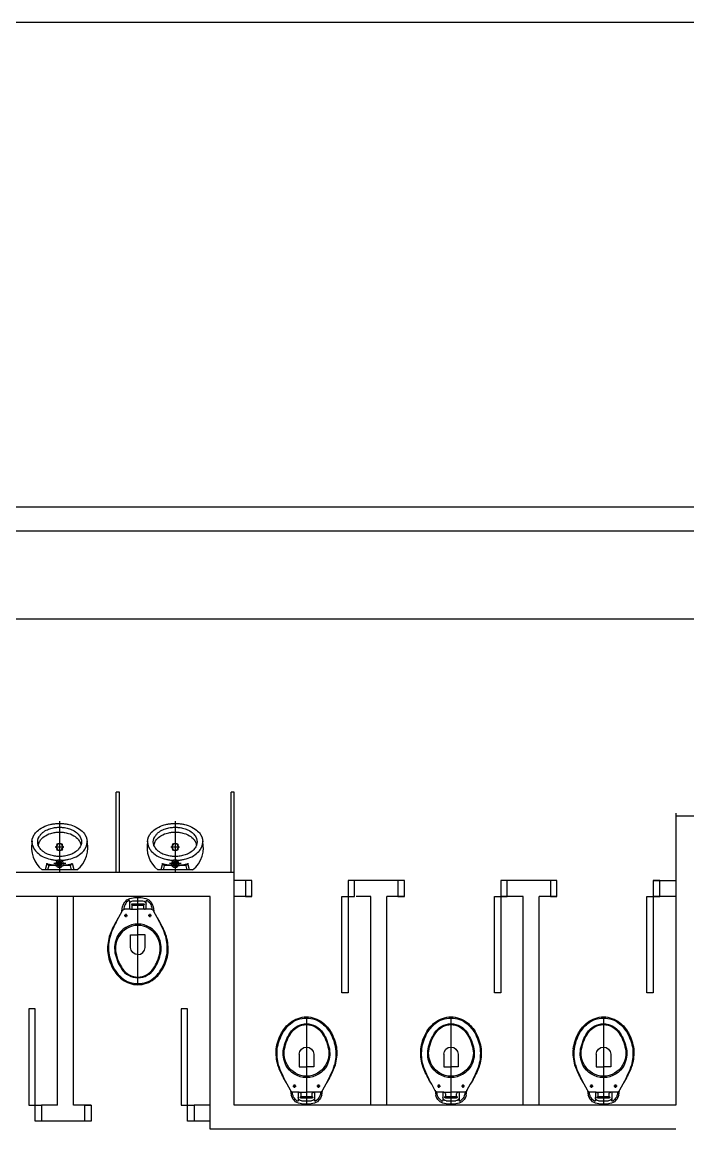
# Model space of a CAD drawing. Header units: millimetres. Extents: x 20431 to 27288, y 6147 to 13165.
# Drawn here: x 24476 to 24891, y 12475 to 13165 of the extents above; entities that cross this region are included whole.
import ezdxf

# ---------------------------------------------------------------- set-up
doc = ezdxf.new("R2010")
doc.units = ezdxf.units.MM
doc.header["$MEASUREMENT"] = 0
for name, color, linetype in [('Arqui-02', 2, 'Continuous'), ('Arqui-DivisóriaGesso', 211, 'Continuous'), ('Arqui-Louças', 30, 'Continuous'), ('Arqui-Paredes', 3, 'Continuous')]:
    doc.layers.add(name, color=color, linetype=linetype)

msp = doc.modelspace()

# ---------------------------------------------------------------- linework, layer by layer
at = {"layer": 'Arqui-02'}
for p, q in [((24534.56, 12635.65), (24534.56, 12685.65)), ((24536.56, 12635.65), (24536.56, 12685.65)), ((24606.06, 12635.65), (24606.06, 12685.65)), ((24608.06, 12635.65), (24608.06, 12685.65)), ((24619.06, 12630.65), (24608.06, 12630.65)), ((24714.06, 12630.65), (24683.06, 12630.65)), ((24809.06, 12630.65), (24778.06, 12630.65)), ((24869.06, 12630.65), (24883.06, 12630.65)), ((24619.06, 12620.65), (24608.06, 12620.65)), ((24693.06, 12620.65), (24684.06, 12620.65)), ((24714.06, 12620.65), (24703.06, 12620.65)), ((24788.06, 12620.65), (24774.06, 12620.65)), ((24809.06, 12620.65), (24798.06, 12620.65)), ((24883.06, 12620.65), (24869.06, 12620.65)), ((24498.06, 12490.65), (24488.06, 12490.65)), ((24519.06, 12490.65), (24508.06, 12490.65)), ((24593.06, 12490.65), (24583.06, 12490.65)), ((24519.06, 12480.65), (24488.06, 12480.65)), ((24593.06, 12480.65), (24583.06, 12480.65))]:
    msp.add_line(p, q, dxfattribs=at)
for points in [[(24536.56, 12685.65), (24534.56, 12685.65)], [(24608.06, 12685.65), (24606.06, 12685.65)], [(24498.06, 12490.65), (24498.06, 12620.65)], [(24508.06, 12490.65), (24508.06, 12620.65)], [(24693.06, 12490.65), (24693.06, 12620.65)], [(24703.06, 12490.65), (24703.06, 12620.65)], [(24788.06, 12490.65), (24788.06, 12620.65)], [(24788.06, 12490.65), (24788.06, 12620.65)], [(24798.06, 12490.65), (24798.06, 12620.65)]]:
    msp.add_lwpolyline(points, dxfattribs=at)
for points in [[(24615.06, 12630.65), (24615.06, 12620.65), (24619.06, 12620.65), (24619.06, 12630.65)], [(24615.06, 12630.65), (24615.06, 12620.65), (24619.06, 12620.65), (24619.06, 12630.65)], [(24679.06, 12630.65), (24679.06, 12620.65), (24683.06, 12620.65), (24683.06, 12630.65)], [(24710.06, 12630.65), (24710.06, 12620.65), (24714.06, 12620.65), (24714.06, 12630.65)], [(24710.06, 12630.65), (24710.06, 12620.65), (24714.06, 12620.65), (24714.06, 12630.65)], [(24774.06, 12630.65), (24774.06, 12620.65), (24778.06, 12620.65), (24778.06, 12630.65)], [(24805.06, 12630.65), (24805.06, 12620.65), (24809.06, 12620.65), (24809.06, 12630.65)], [(24805.06, 12630.65), (24805.06, 12620.65), (24809.06, 12620.65), (24809.06, 12630.65)], [(24869.06, 12630.65), (24869.06, 12620.65), (24873.06, 12620.65), (24873.06, 12630.65)], [(24679.06, 12620.65), (24679.06, 12560.65), (24675.06, 12560.65), (24675.06, 12620.65)], [(24774.06, 12620.65), (24774.06, 12560.65), (24770.06, 12560.65), (24770.06, 12620.65)], [(24869.06, 12620.65), (24869.06, 12560.65), (24865.06, 12560.65), (24865.06, 12620.65)], [(24484.06, 12490.65), (24484.06, 12550.65), (24480.06, 12550.65), (24480.06, 12490.65)], [(24579.06, 12490.65), (24579.06, 12550.65), (24575.06, 12550.65), (24575.06, 12490.65)], [(24484.06, 12480.65), (24484.06, 12490.65), (24488.06, 12490.65), (24488.06, 12480.65)], [(24515.06, 12480.65), (24515.06, 12490.65), (24519.06, 12490.65), (24519.06, 12480.65)], [(24515.06, 12480.65), (24515.06, 12490.65), (24519.06, 12490.65), (24519.06, 12480.65)], [(24579.06, 12480.65), (24579.06, 12490.65), (24583.06, 12490.65), (24583.06, 12480.65)]]:
    msp.add_lwpolyline(points, close=True, dxfattribs=at)
at = {"layer": 'Arqui-DivisóriaGesso'}
msp.add_lwpolyline([(24108.49, 13165.33), (26970.76, 13165.33), (26970.76, 9846.03), (24108.49, 9846.03)], close=True, dxfattribs=at)
at = {"layer": 'Arqui-Louças'}
for p, q in [((24318.06, 12793.68), (24999.35, 12793.68)), ((24499.31, 12660.65), (24499.31, 12635.65)), ((24571.31, 12660.65), (24571.31, 12635.65)), ((24548.06, 12565.65), (24548.06, 12620.65)), ((24539.56, 12608.75), (24541.56, 12608.75)), ((24540.56, 12609.85), (24540.56, 12607.85)), ((24556.56, 12608.75), (24554.56, 12608.75)), ((24555.56, 12609.85), (24555.56, 12607.85)), ((24653.06, 12545.65), (24653.06, 12490.65)), ((24743.06, 12545.65), (24743.06, 12490.65)), ((24838.06, 12545.65), (24838.06, 12490.65)), ((24648.56, 12522.45), (24648.56, 12514.45)), ((24657.56, 12522.45), (24657.56, 12514.45)), ((24738.56, 12522.45), (24738.56, 12514.45)), ((24747.56, 12522.45), (24747.56, 12514.45)), ((24833.56, 12522.45), (24833.56, 12514.45)), ((24842.56, 12522.45), (24842.56, 12514.45)), ((24648.56, 12514.45), (24653.06, 12514.45)), ((24657.56, 12514.45), (24653.06, 12514.45)), ((24738.56, 12514.45), (24743.06, 12514.45)), ((24747.56, 12514.45), (24743.06, 12514.45)), ((24833.56, 12514.45), (24838.06, 12514.45)), ((24842.56, 12514.45), (24838.06, 12514.45)), ((24641.06, 12503.65), (24639.96, 12505.65)), ((24643.09, 12499.99), (24641.06, 12503.65)), ((24644.56, 12502.55), (24646.56, 12502.55)), ((24645.56, 12501.45), (24645.56, 12503.45)), ((24661.56, 12502.55), (24659.56, 12502.55)), ((24660.56, 12501.45), (24660.56, 12503.45)), ((24665.06, 12503.65), (24663.03, 12499.99)), ((24666.16, 12505.65), (24665.06, 12503.65)), ((24731.06, 12503.65), (24729.96, 12505.65)), ((24733.09, 12499.99), (24731.06, 12503.65)), ((24734.56, 12502.55), (24736.56, 12502.55)), ((24735.56, 12501.45), (24735.56, 12503.45)), ((24751.56, 12502.55), (24749.56, 12502.55)), ((24750.56, 12501.45), (24750.56, 12503.45)), ((24755.06, 12503.65), (24753.03, 12499.99)), ((24756.16, 12505.65), (24755.06, 12503.65)), ((24826.06, 12503.65), (24824.96, 12505.65)), ((24828.09, 12499.99), (24826.06, 12503.65)), ((24829.56, 12502.55), (24831.56, 12502.55)), ((24830.56, 12501.45), (24830.56, 12503.45)), ((24846.56, 12502.55), (24844.56, 12502.55)), ((24845.56, 12501.45), (24845.56, 12503.45)), ((24850.06, 12503.65), (24848.03, 12499.99)), ((24851.16, 12505.65), (24850.06, 12503.65)), ((24643.27, 12499.66), (24643.12, 12499.94)), ((24643.13, 12499.88), (24643.58, 12496.96)), ((24648.56, 12498.65), (24645.01, 12498.65)), ((24647.96, 12498.65), (24647.96, 12495.4)), ((24647.96, 12495.4), (24647.96, 12493.56)), ((24648.56, 12498.65), (24653.05, 12498.65)), ((24649.56, 12497.65), (24649.56, 12496.36)), ((24649.56, 12496), (24653.06, 12496)), ((24649.56, 12495.15), (24653.06, 12495.15)), ((24657.56, 12498.65), (24653.06, 12498.65)), ((24653.06, 12496), (24656.56, 12496)), ((24653.06, 12495.15), (24656.56, 12495.15)), ((24656.56, 12496.36), (24656.56, 12497.65)), ((24661.11, 12498.65), (24657.56, 12498.65)), ((24658.16, 12498.65), (24658.16, 12495.4)), ((24658.16, 12495.4), (24658.16, 12493.56)), ((24662.54, 12496.96), (24662.99, 12499.88)), ((24663, 12499.94), (24662.84, 12499.66)), ((24733.27, 12499.66), (24733.12, 12499.94)), ((24733.13, 12499.88), (24733.58, 12496.96)), ((24738.56, 12498.65), (24735.01, 12498.65)), ((24737.96, 12498.65), (24737.96, 12495.4)), ((24737.96, 12495.4), (24737.96, 12493.56)), ((24738.56, 12498.65), (24743.05, 12498.65)), ((24739.56, 12497.65), (24739.56, 12496.36)), ((24739.56, 12496), (24743.06, 12496)), ((24739.56, 12495.15), (24743.06, 12495.15)), ((24747.56, 12498.65), (24743.06, 12498.65)), ((24743.06, 12496), (24746.56, 12496)), ((24743.06, 12495.15), (24746.56, 12495.15)), ((24746.56, 12496.36), (24746.56, 12497.65)), ((24751.11, 12498.65), (24747.56, 12498.65)), ((24748.16, 12498.65), (24748.16, 12495.4)), ((24748.16, 12495.4), (24748.16, 12493.56)), ((24752.54, 12496.96), (24752.99, 12499.88)), ((24753, 12499.94), (24752.84, 12499.66)), ((24828.27, 12499.66), (24828.12, 12499.94)), ((24828.13, 12499.88), (24828.58, 12496.96)), ((24833.56, 12498.65), (24830.01, 12498.65)), ((24832.96, 12498.65), (24832.96, 12495.4)), ((24832.96, 12495.4), (24832.96, 12493.56)), ((24833.56, 12498.65), (24838.05, 12498.65)), ((24834.56, 12497.65), (24834.56, 12496.36)), ((24834.56, 12496), (24838.06, 12496)), ((24834.56, 12495.15), (24838.06, 12495.15)), ((24842.56, 12498.65), (24838.06, 12498.65)), ((24838.06, 12496), (24841.56, 12496)), ((24838.06, 12495.15), (24841.56, 12495.15)), ((24841.56, 12496.36), (24841.56, 12497.65)), ((24846.11, 12498.65), (24842.56, 12498.65)), ((24843.16, 12498.65), (24843.16, 12495.4)), ((24843.16, 12495.4), (24843.16, 12493.56)), ((24847.54, 12496.96), (24847.99, 12499.88)), ((24848, 12499.94), (24847.84, 12499.66)), ((24649.96, 12493.4), (24653.06, 12493.4)), ((24653.06, 12493.4), (24656.16, 12493.4)), ((24739.96, 12493.4), (24743.06, 12493.4)), ((24743.06, 12493.4), (24746.16, 12493.4)), ((24834.96, 12493.4), (24838.06, 12493.4)), ((24838.06, 12493.4), (24841.16, 12493.4))]:
    msp.add_line(p, q, dxfattribs=at)
for points in [[(24499.31, 12667.58), (24499.31, 12635.65)], [(24571.31, 12667.58), (24571.31, 12635.65)], [(24484.63, 12660.66), (24485.33, 12661.35), (24486.07, 12662.01), (24486.85, 12662.61)], [(24486.85, 12662.61), (24487.92, 12663.3), (24489.03, 12663.91), (24490.19, 12664.43)], [(24487.64, 12659.39), (24487.97, 12659.78), (24488.35, 12660.13), (24488.75, 12660.45)], [(24488.75, 12660.45), (24489.47, 12660.97), (24490.21, 12661.46), (24490.98, 12661.89)], [(24490.19, 12664.43), (24491.28, 12664.85), (24492.39, 12665.22), (24493.53, 12665.51)], [(24490.44, 12658.52), (24491.51, 12659.09), (24492.62, 12659.59), (24493.76, 12659.98)], [(24490.98, 12661.89), (24491.7, 12662.24), (24492.44, 12662.56), (24493.2, 12662.83)], [(24498.75, 12663.79), (24499.31, 12663.8)], [(24499.31, 12663.8), (24499.87, 12663.79)], [(24504.85, 12659.98), (24506, 12659.59), (24507.11, 12659.09), (24508.18, 12658.52)], [(24505.09, 12665.51), (24506.22, 12665.22), (24507.34, 12664.85), (24508.43, 12664.43)], [(24505.42, 12662.83), (24506.18, 12662.56), (24506.92, 12662.24), (24507.64, 12661.89)], [(24507.64, 12661.89), (24508.41, 12661.46), (24509.15, 12660.98), (24509.87, 12660.45)], [(24508.43, 12664.43), (24509.59, 12663.91), (24510.7, 12663.3), (24511.77, 12662.61)], [(24511.77, 12662.61), (24512.55, 12662.01), (24513.29, 12661.35), (24513.99, 12660.66)], [(24556.63, 12660.66), (24557.33, 12661.35), (24558.07, 12662.01), (24558.85, 12662.61)], [(24558.85, 12662.61), (24559.92, 12663.3), (24561.03, 12663.91), (24562.19, 12664.43)], [(24559.64, 12659.39), (24559.97, 12659.78), (24560.35, 12660.13), (24560.75, 12660.45)], [(24560.75, 12660.45), (24561.47, 12660.97), (24562.21, 12661.46), (24562.98, 12661.89)], [(24562.19, 12664.43), (24563.28, 12664.85), (24564.39, 12665.22), (24565.53, 12665.51)], [(24562.44, 12658.52), (24563.51, 12659.09), (24564.62, 12659.59), (24565.76, 12659.98)], [(24562.98, 12661.89), (24563.7, 12662.24), (24564.44, 12662.56), (24565.2, 12662.83)], [(24570.75, 12663.79), (24571.31, 12663.8)], [(24571.31, 12663.8), (24571.87, 12663.79)], [(24576.85, 12659.98), (24578, 12659.59), (24579.11, 12659.09), (24580.18, 12658.52)], [(24577.09, 12665.51), (24578.22, 12665.22), (24579.34, 12664.85), (24580.43, 12664.43)], [(24577.42, 12662.83), (24578.18, 12662.56), (24578.92, 12662.24), (24579.64, 12661.89)], [(24579.64, 12661.89), (24580.41, 12661.46), (24581.15, 12660.98), (24581.87, 12660.45)], [(24580.43, 12664.43), (24581.59, 12663.91), (24582.7, 12663.3), (24583.77, 12662.61)], [(24583.77, 12662.61), (24584.55, 12662.01), (24585.29, 12661.35), (24585.99, 12660.66)], [(24482.15, 12655.26), (24481.83, 12651.74)], [(24482.09, 12654.68), (24482.29, 12656.27), (24482.77, 12657.79), (24483.52, 12659.21)], [(24482.09, 12654.68), (24482.29, 12653.09), (24482.77, 12651.57), (24483.52, 12650.14)], [(24485.68, 12654.68), (24485.76, 12655.79), (24486.04, 12656.87), (24486.53, 12657.85)], [(24486.53, 12651.5), (24486.06, 12652.51), (24485.78, 12653.57), (24485.68, 12654.68)], [(24486.1, 12652.39), (24486.19, 12653.04), (24486.34, 12653.68), (24486.56, 12654.3)], [(24487.48, 12659.12), (24487.64, 12659.39)], [(24488.22, 12656.78), (24488.91, 12657.42), (24489.65, 12658.01), (24490.44, 12658.52)], [(24499.31, 12653.54), (24498.51, 12653.38), (24497.85, 12652.94), (24497.41, 12652.28), (24497.24, 12651.48)], [(24498.26, 12652.53), (24497.47, 12653.31)], [(24497.85, 12653.27), (24497.68, 12653.22), (24497.56, 12653.1), (24497.52, 12652.94)], [(24497.52, 12652.94), (24497.56, 12652.77), (24497.68, 12652.65), (24497.85, 12652.61)], [(24498.18, 12652.94), (24498.13, 12653.1), (24498.02, 12653.22), (24497.85, 12653.27)], [(24497.85, 12652.61), (24498.02, 12652.65), (24498.13, 12652.77), (24498.18, 12652.94)], [(24499.31, 12653.87), (24499.14, 12653.83), (24499.02, 12653.71), (24498.98, 12653.54)], [(24498.98, 12653.54), (24499.02, 12653.38), (24499.14, 12653.26), (24499.31, 12653.21)], [(24499.64, 12653.54), (24499.59, 12653.71), (24499.48, 12653.83), (24499.31, 12653.87)], [(24499.31, 12653.21), (24499.48, 12653.26), (24499.59, 12653.38), (24499.64, 12653.54)], [(24501.38, 12651.48), (24501.21, 12652.28), (24500.77, 12652.94), (24500.11, 12653.38), (24499.31, 12653.54)], [(24501.14, 12653.31), (24500.36, 12652.53)], [(24500.77, 12653.27), (24500.6, 12653.22), (24500.48, 12653.1), (24500.44, 12652.94)], [(24500.44, 12652.94), (24500.48, 12652.77), (24500.6, 12652.65), (24500.77, 12652.61)], [(24501.1, 12652.94), (24501.06, 12653.1), (24500.94, 12653.22), (24500.77, 12653.27)], [(24500.77, 12652.61), (24500.94, 12652.65), (24501.06, 12652.77), (24501.1, 12652.94)], [(24508.18, 12658.52), (24508.97, 12658.01), (24509.71, 12657.42), (24510.4, 12656.78)], [(24510.98, 12659.39), (24511.39, 12658.91), (24511.75, 12658.39), (24512.09, 12657.85)], [(24512.06, 12654.3), (24512.28, 12653.68), (24512.43, 12653.04), (24512.51, 12652.39)], [(24512.09, 12657.85), (24512.56, 12656.85), (24512.85, 12655.79), (24512.94, 12654.68)], [(24512.94, 12654.68), (24512.85, 12653.57), (24512.56, 12652.51), (24512.09, 12651.5)], [(24515.1, 12659.21), (24515.85, 12657.79), (24516.33, 12656.27), (24516.52, 12654.68)], [(24515.1, 12650.14), (24515.85, 12651.57), (24516.33, 12653.09), (24516.52, 12654.68)], [(24516.79, 12651.74), (24516.47, 12655.26)], [(24554.15, 12655.26), (24553.83, 12651.74)], [(24554.09, 12654.68), (24554.29, 12656.27), (24554.77, 12657.79), (24555.52, 12659.21)], [(24554.09, 12654.68), (24554.29, 12653.09), (24554.77, 12651.57), (24555.52, 12650.14)], [(24557.68, 12654.68), (24557.76, 12655.79), (24558.04, 12656.87), (24558.53, 12657.85)], [(24558.53, 12651.5), (24558.06, 12652.51), (24557.78, 12653.57), (24557.68, 12654.68)], [(24558.1, 12652.39), (24558.19, 12653.04), (24558.34, 12653.68), (24558.56, 12654.3)], [(24559.48, 12659.12), (24559.64, 12659.39)], [(24560.22, 12656.78), (24560.91, 12657.42), (24561.65, 12658.01), (24562.44, 12658.52)], [(24571.31, 12653.54), (24570.51, 12653.38), (24569.85, 12652.94), (24569.41, 12652.28), (24569.24, 12651.48)], [(24570.26, 12652.53), (24569.47, 12653.31)], [(24569.85, 12653.27), (24569.68, 12653.22), (24569.56, 12653.1), (24569.52, 12652.94)], [(24569.52, 12652.94), (24569.56, 12652.77), (24569.68, 12652.65), (24569.85, 12652.61)], [(24570.18, 12652.94), (24570.13, 12653.1), (24570.02, 12653.22), (24569.85, 12653.27)], [(24569.85, 12652.61), (24570.02, 12652.65), (24570.13, 12652.77), (24570.18, 12652.94)], [(24571.31, 12653.87), (24571.14, 12653.83), (24571.02, 12653.71), (24570.98, 12653.54)], [(24570.98, 12653.54), (24571.02, 12653.38), (24571.14, 12653.26), (24571.31, 12653.21)], [(24571.64, 12653.54), (24571.59, 12653.71), (24571.48, 12653.83), (24571.31, 12653.87)], [(24573.38, 12651.48), (24573.21, 12652.28), (24572.77, 12652.94), (24572.11, 12653.38), (24571.31, 12653.54)], [(24571.31, 12653.21), (24571.48, 12653.26), (24571.59, 12653.38), (24571.64, 12653.54)], [(24573.14, 12653.31), (24572.36, 12652.53)], [(24572.77, 12653.27), (24572.6, 12653.22), (24572.48, 12653.1), (24572.44, 12652.94)], [(24572.44, 12652.94), (24572.48, 12652.77), (24572.6, 12652.65), (24572.77, 12652.61)], [(24573.1, 12652.94), (24573.06, 12653.1), (24572.94, 12653.22), (24572.77, 12653.27)], [(24572.77, 12652.61), (24572.94, 12652.65), (24573.06, 12652.77), (24573.1, 12652.94)], [(24580.18, 12658.52), (24580.97, 12658.01), (24581.71, 12657.42), (24582.4, 12656.78)], [(24582.98, 12659.39), (24583.39, 12658.91), (24583.75, 12658.39), (24584.09, 12657.85)], [(24584.06, 12654.3), (24584.28, 12653.68), (24584.43, 12653.04), (24584.51, 12652.39)], [(24584.09, 12657.85), (24584.56, 12656.85), (24584.85, 12655.79), (24584.94, 12654.68)], [(24584.94, 12654.68), (24584.85, 12653.57), (24584.56, 12652.51), (24584.09, 12651.5)], [(24587.1, 12659.21), (24587.85, 12657.79), (24588.33, 12656.27), (24588.52, 12654.68)], [(24587.1, 12650.14), (24587.85, 12651.57), (24588.33, 12653.09), (24588.52, 12654.68)], [(24588.79, 12651.74), (24588.47, 12655.26)], [(24481.85, 12650.03), (24482.13, 12647.55), (24482.79, 12645.16), (24483.78, 12642.88)], [(24484.63, 12648.7), (24485.33, 12648.01), (24486.07, 12647.35), (24486.85, 12646.75)], [(24487.64, 12649.96), (24487.23, 12650.45), (24486.87, 12650.96), (24486.53, 12651.5)], [(24486.85, 12646.75), (24487.92, 12646.06), (24489.03, 12645.45), (24490.19, 12644.93)], [(24490.98, 12647.47), (24490.2, 12647.9), (24489.46, 12648.38), (24488.75, 12648.91)], [(24493.2, 12646.53), (24492.44, 12646.8), (24491.7, 12647.11), (24490.98, 12647.47)], [(24502.01, 12651.48), (24496.56, 12651.48)], [(24497.24, 12651.81), (24497.08, 12651.76), (24496.96, 12651.64), (24496.91, 12651.48)], [(24496.91, 12651.48), (24496.96, 12651.31), (24497.08, 12651.19), (24497.24, 12651.15)], [(24497.57, 12651.48), (24497.53, 12651.64), (24497.41, 12651.76), (24497.24, 12651.81)], [(24497.24, 12651.15), (24497.41, 12651.19), (24497.53, 12651.31), (24497.57, 12651.48)], [(24497.24, 12651.48), (24497.41, 12650.67), (24497.85, 12650.02), (24498.51, 12649.57), (24499.31, 12649.41)], [(24498.26, 12650.43), (24497.39, 12649.56)], [(24497.85, 12650.35), (24497.68, 12650.3), (24497.56, 12650.18), (24497.52, 12650.02)], [(24497.52, 12650.02), (24497.56, 12649.85), (24497.68, 12649.73), (24497.85, 12649.69)], [(24498.18, 12650.02), (24498.13, 12650.18), (24498.02, 12650.3), (24497.85, 12650.35)], [(24497.85, 12649.69), (24498.02, 12649.73), (24498.13, 12649.85), (24498.18, 12650.02)], [(24499.31, 12651.81), (24499.14, 12651.76), (24499.02, 12651.64), (24498.98, 12651.48)], [(24498.98, 12651.48), (24499.02, 12651.31), (24499.14, 12651.19), (24499.31, 12651.15)], [(24499.31, 12649.74), (24499.14, 12649.7), (24499.02, 12649.58), (24498.98, 12649.41)], [(24498.98, 12649.41), (24499.02, 12649.24), (24499.14, 12649.13), (24499.31, 12649.08)], [(24499.64, 12651.48), (24499.59, 12651.64), (24499.48, 12651.76), (24499.31, 12651.81)], [(24499.31, 12649.41), (24500.11, 12649.57), (24500.77, 12650.02), (24501.21, 12650.67), (24501.38, 12651.48)], [(24499.31, 12651.15), (24499.48, 12651.19), (24499.59, 12651.31), (24499.64, 12651.48)], [(24499.64, 12649.41), (24499.59, 12649.58), (24499.48, 12649.7), (24499.31, 12649.74)], [(24499.31, 12649.08), (24499.48, 12649.13), (24499.59, 12649.24), (24499.64, 12649.41)], [(24501.23, 12649.56), (24500.36, 12650.43)], [(24500.77, 12650.35), (24500.6, 12650.3), (24500.48, 12650.18), (24500.44, 12650.02)], [(24500.44, 12650.02), (24500.48, 12649.85), (24500.6, 12649.73), (24500.77, 12649.69)], [(24501.1, 12650.02), (24501.06, 12650.18), (24500.94, 12650.3), (24500.77, 12650.35)], [(24500.77, 12649.69), (24500.94, 12649.73), (24501.06, 12649.85), (24501.1, 12650.02)], [(24501.38, 12651.81), (24501.21, 12651.76), (24501.09, 12651.64), (24501.04, 12651.48)], [(24501.04, 12651.48), (24501.09, 12651.31), (24501.21, 12651.19), (24501.38, 12651.15)], [(24501.71, 12651.48), (24501.66, 12651.64), (24501.54, 12651.76), (24501.38, 12651.81)], [(24501.38, 12651.15), (24501.54, 12651.19), (24501.66, 12651.31), (24501.71, 12651.48)], [(24507.64, 12647.47), (24506.92, 12647.11), (24506.18, 12646.8), (24505.42, 12646.53)], [(24509.87, 12648.91), (24509.15, 12648.38), (24508.41, 12647.9), (24507.64, 12647.47)], [(24508.43, 12644.93), (24509.59, 12645.45), (24510.7, 12646.06), (24511.77, 12646.75)], [(24512.09, 12651.5), (24511.75, 12650.96), (24511.39, 12650.45), (24510.98, 12649.96)], [(24511.77, 12646.75), (24512.55, 12647.35), (24513.29, 12648.01), (24513.99, 12648.7)], [(24515.05, 12643.31), (24516.03, 12645.77), (24516.63, 12648.34), (24516.83, 12650.98)], [(24516.82, 12651.36), (24516.79, 12651.74)], [(24516.83, 12650.98), (24516.82, 12651.36)], [(24553.85, 12650.03), (24554.13, 12647.55), (24554.79, 12645.16), (24555.78, 12642.88)], [(24556.63, 12648.7), (24557.33, 12648.01), (24558.07, 12647.35), (24558.85, 12646.75)], [(24559.64, 12649.96), (24559.23, 12650.45), (24558.87, 12650.96), (24558.53, 12651.5)], [(24558.85, 12646.75), (24559.92, 12646.06), (24561.03, 12645.45), (24562.19, 12644.93)], [(24562.98, 12647.47), (24562.2, 12647.9), (24561.46, 12648.38), (24560.75, 12648.91)], [(24565.2, 12646.53), (24564.44, 12646.8), (24563.7, 12647.11), (24562.98, 12647.47)], [(24574.01, 12651.48), (24568.56, 12651.48)], [(24569.24, 12651.81), (24569.08, 12651.76), (24568.96, 12651.64), (24568.91, 12651.48)], [(24568.91, 12651.48), (24568.96, 12651.31), (24569.08, 12651.19), (24569.24, 12651.15)], [(24569.57, 12651.48), (24569.53, 12651.64), (24569.41, 12651.76), (24569.24, 12651.81)], [(24569.24, 12651.48), (24569.41, 12650.67), (24569.85, 12650.02), (24570.51, 12649.57), (24571.31, 12649.41)], [(24569.24, 12651.15), (24569.41, 12651.19), (24569.53, 12651.31), (24569.57, 12651.48)], [(24570.26, 12650.43), (24569.39, 12649.56)], [(24569.85, 12650.35), (24569.68, 12650.3), (24569.56, 12650.18), (24569.52, 12650.02)], [(24569.52, 12650.02), (24569.56, 12649.85), (24569.68, 12649.73), (24569.85, 12649.69)], [(24570.18, 12650.02), (24570.13, 12650.18), (24570.02, 12650.3), (24569.85, 12650.35)], [(24569.85, 12649.69), (24570.02, 12649.73), (24570.13, 12649.85), (24570.18, 12650.02)], [(24571.31, 12651.81), (24571.14, 12651.76), (24571.02, 12651.64), (24570.98, 12651.48)], [(24570.98, 12651.48), (24571.02, 12651.31), (24571.14, 12651.19), (24571.31, 12651.15)], [(24571.31, 12649.74), (24571.14, 12649.7), (24571.02, 12649.58), (24570.98, 12649.41)], [(24570.98, 12649.41), (24571.02, 12649.24), (24571.14, 12649.13), (24571.31, 12649.08)], [(24571.64, 12651.48), (24571.59, 12651.64), (24571.48, 12651.76), (24571.31, 12651.81)], [(24571.31, 12649.41), (24572.11, 12649.57), (24572.77, 12650.02), (24573.21, 12650.67), (24573.38, 12651.48)], [(24571.31, 12651.15), (24571.48, 12651.19), (24571.59, 12651.31), (24571.64, 12651.48)], [(24571.64, 12649.41), (24571.59, 12649.58), (24571.48, 12649.7), (24571.31, 12649.74)], [(24571.31, 12649.08), (24571.48, 12649.13), (24571.59, 12649.24), (24571.64, 12649.41)], [(24573.23, 12649.56), (24572.36, 12650.43)], [(24572.77, 12650.35), (24572.6, 12650.3), (24572.48, 12650.18), (24572.44, 12650.02)], [(24572.44, 12650.02), (24572.48, 12649.85), (24572.6, 12649.73), (24572.77, 12649.69)], [(24573.1, 12650.02), (24573.06, 12650.18), (24572.94, 12650.3), (24572.77, 12650.35)], [(24572.77, 12649.69), (24572.94, 12649.73), (24573.06, 12649.85), (24573.1, 12650.02)], [(24573.38, 12651.81), (24573.21, 12651.76), (24573.09, 12651.64), (24573.04, 12651.48)], [(24573.04, 12651.48), (24573.09, 12651.31), (24573.21, 12651.19), (24573.38, 12651.15)], [(24573.71, 12651.48), (24573.66, 12651.64), (24573.54, 12651.76), (24573.38, 12651.81)], [(24573.38, 12651.15), (24573.54, 12651.19), (24573.66, 12651.31), (24573.71, 12651.48)], [(24579.64, 12647.47), (24578.92, 12647.11), (24578.18, 12646.8), (24577.42, 12646.53)], [(24581.87, 12648.91), (24581.15, 12648.38), (24580.41, 12647.9), (24579.64, 12647.47)], [(24580.43, 12644.93), (24581.59, 12645.45), (24582.7, 12646.06), (24583.77, 12646.75)], [(24584.09, 12651.5), (24583.75, 12650.96), (24583.39, 12650.45), (24582.98, 12649.96)], [(24583.77, 12646.75), (24584.55, 12647.35), (24585.29, 12648.01), (24585.99, 12648.7)], [(24587.05, 12643.31), (24588.03, 12645.77), (24588.63, 12648.34), (24588.83, 12650.98)], [(24588.82, 12651.36), (24588.79, 12651.74)], [(24588.83, 12650.98), (24588.82, 12651.36)], [(24483.78, 12642.88), (24485.09, 12640.76), (24486.67, 12638.85), (24488.52, 12637.18)], [(24490.19, 12644.93), (24491.28, 12644.51), (24492.39, 12644.14), (24493.53, 12643.85)], [(24491.35, 12641.18), (24490.31, 12637.18)], [(24491.03, 12641.28), (24492.01, 12640.97), (24493.01, 12640.72), (24494.02, 12640.53)], [(24492.51, 12639.8), (24491.83, 12637.18)], [(24496.69, 12639.93), (24492.65, 12639.93)], [(24494.02, 12640.53), (24495.04, 12640.41), (24496.06, 12640.34), (24497.15, 12640.35)], [(24503.09, 12641.11), (24495.76, 12641.11)], [(24496.69, 12639.93), (24496.82, 12639.95), (24496.93, 12640), (24497.03, 12640.09)], [(24499.31, 12643.42), (24498.41, 12643.24), (24497.67, 12642.75), (24497.18, 12642.01), (24497, 12641.11)], [(24497, 12641.11), (24497.18, 12640.21), (24497.67, 12639.47), (24498.41, 12638.98), (24499.31, 12638.8)], [(24497.03, 12640.09), (24497.08, 12640.2), (24497.13, 12640.46)], [(24499.31, 12642.6), (24498.56, 12642.39), (24498.03, 12641.86), (24497.82, 12641.11)], [(24497.82, 12641.11), (24498.03, 12640.36), (24498.56, 12639.83), (24499.31, 12639.62)], [(24499.31, 12645.56), (24498.75, 12645.57)], [(24499.87, 12645.57), (24499.31, 12645.56)], [(24501.62, 12641.11), (24501.44, 12642.01), (24500.95, 12642.75), (24500.21, 12643.24), (24499.31, 12643.42)], [(24500.8, 12641.11), (24500.59, 12641.86), (24500.06, 12642.39), (24499.31, 12642.6)], [(24499.31, 12639.62), (24500.06, 12639.83), (24500.59, 12640.36), (24500.8, 12641.11)], [(24499.31, 12638.8), (24500.21, 12638.98), (24500.95, 12639.47), (24501.44, 12640.21), (24501.62, 12641.11)], [(24501.47, 12640.35), (24502.56, 12640.34), (24503.58, 12640.41), (24504.6, 12640.53)], [(24501.49, 12640.46), (24501.53, 12640.2), (24501.59, 12640.09)], [(24501.59, 12640.09), (24501.69, 12640), (24501.8, 12639.95), (24501.92, 12639.93)], [(24505.95, 12639.93), (24501.92, 12639.93)], [(24504.6, 12640.53), (24505.61, 12640.72), (24506.61, 12640.97), (24507.59, 12641.28)], [(24505.09, 12643.85), (24506.22, 12644.14), (24507.34, 12644.51), (24508.43, 12644.93)], [(24506.79, 12637.18), (24506.11, 12639.8)], [(24508.31, 12637.18), (24507.27, 12641.18)], [(24510.1, 12637.18), (24512.06, 12638.97), (24513.72, 12641.02), (24515.05, 12643.31)], [(24555.78, 12642.88), (24557.09, 12640.76), (24558.67, 12638.85), (24560.52, 12637.18)], [(24562.19, 12644.93), (24563.28, 12644.51), (24564.39, 12644.14), (24565.53, 12643.85)], [(24563.35, 12641.18), (24562.31, 12637.18)], [(24563.03, 12641.28), (24564.01, 12640.97), (24565.01, 12640.72), (24566.02, 12640.53)], [(24564.51, 12639.8), (24563.83, 12637.18)], [(24568.69, 12639.93), (24564.65, 12639.93)], [(24566.02, 12640.53), (24567.04, 12640.41), (24568.06, 12640.34), (24569.15, 12640.35)], [(24575.09, 12641.11), (24567.76, 12641.11)], [(24568.69, 12639.93), (24568.82, 12639.95), (24568.93, 12640), (24569.03, 12640.09)], [(24571.31, 12643.42), (24570.41, 12643.24), (24569.67, 12642.75), (24569.18, 12642.01), (24569, 12641.11)], [(24569, 12641.11), (24569.18, 12640.21), (24569.67, 12639.47), (24570.41, 12638.98), (24571.31, 12638.8)], [(24569.03, 12640.09), (24569.08, 12640.2), (24569.13, 12640.46)], [(24571.31, 12642.6), (24570.56, 12642.39), (24570.03, 12641.86), (24569.82, 12641.11)], [(24569.82, 12641.11), (24570.03, 12640.36), (24570.56, 12639.83), (24571.31, 12639.62)], [(24571.31, 12645.56), (24570.75, 12645.57)], [(24571.87, 12645.57), (24571.31, 12645.56)], [(24573.62, 12641.11), (24573.44, 12642.01), (24572.95, 12642.75), (24572.21, 12643.24), (24571.31, 12643.42)], [(24572.8, 12641.11), (24572.59, 12641.86), (24572.06, 12642.39), (24571.31, 12642.6)], [(24571.31, 12639.62), (24572.06, 12639.83), (24572.59, 12640.36), (24572.8, 12641.11)], [(24571.31, 12638.8), (24572.21, 12638.98), (24572.95, 12639.47), (24573.44, 12640.21), (24573.62, 12641.11)], [(24573.47, 12640.35), (24574.56, 12640.34), (24575.58, 12640.41), (24576.6, 12640.53)], [(24573.49, 12640.46), (24573.53, 12640.2), (24573.59, 12640.09)], [(24573.59, 12640.09), (24573.69, 12640), (24573.8, 12639.95), (24573.92, 12639.93)], [(24577.95, 12639.93), (24573.92, 12639.93)], [(24576.6, 12640.53), (24577.61, 12640.72), (24578.61, 12640.97), (24579.59, 12641.28)], [(24577.09, 12643.85), (24578.22, 12644.14), (24579.34, 12644.51), (24580.43, 12644.93)], [(24578.79, 12637.18), (24578.11, 12639.8)], [(24580.31, 12637.18), (24579.27, 12641.18)], [(24582.1, 12637.18), (24584.06, 12638.97), (24585.72, 12641.02), (24587.05, 12643.31)], [(24510.1, 12637.18), (24488.52, 12637.18)], [(24582.1, 12637.18), (24560.52, 12637.18)], [(24543.56, 12612.66), (24548.05, 12612.66)], [(24544.56, 12615.3), (24548.06, 12615.3), (24551.56, 12615.3)], [(24552.56, 12612.66), (24548.06, 12612.66)]]:
    msp.add_lwpolyline(points, dxfattribs=at)
for points in [[(24483.52, 12659.21, -0.029412), (24484.22, 12660.21), (24484.63, 12660.66)], [(24493.2, 12662.83, -0.018626), (24494.67, 12663.25), (24495.42, 12663.42)], [(24493.53, 12665.51, -0.02046), (24495.75, 12665.94)], [(24493.76, 12659.98, -0.016259), (24495.24, 12660.37), (24495.98, 12660.51)], [(24495.42, 12663.42, -0.015078), (24496.9, 12663.65), (24497.64, 12663.73)], [(24495.75, 12665.94, -0.015737), (24496.86, 12666.07)], [(24495.98, 12660.51, -0.015642), (24497.09, 12660.67)], [(24496.86, 12666.07, -0.017734), (24499.31, 12666.18)], [(24497.09, 12660.67, -0.013175), (24498.2, 12660.76)], [(24497.64, 12663.73, -0.012772), (24498.75, 12663.79)], [(24498.2, 12660.76, -0.014052), (24499.31, 12660.8)], [(24499.31, 12666.18, -0.017734), (24501.76, 12666.07)], [(24499.31, 12660.8, -0.014052), (24500.42, 12660.76)], [(24499.87, 12663.79, -0.012771), (24500.98, 12663.73)], [(24500.42, 12660.76, -0.013175), (24501.53, 12660.67)], [(24500.98, 12663.73), (24501.72, 12663.65, -0.015079), (24503.2, 12663.42)], [(24501.53, 12660.67, -0.015643), (24502.64, 12660.51)], [(24501.76, 12666.07, -0.015735), (24502.87, 12665.94)], [(24502.64, 12660.51), (24503.38, 12660.37, -0.016262), (24504.85, 12659.98)], [(24502.87, 12665.94, -0.020461), (24505.09, 12665.51)], [(24503.2, 12663.42), (24503.95, 12663.25, -0.018626), (24505.42, 12662.83)], [(24509.87, 12660.45), (24510.26, 12660.12, -0.020792), (24510.98, 12659.39)], [(24513.99, 12660.66), (24514.4, 12660.21, -0.029425), (24515.1, 12659.21)], [(24555.52, 12659.21, -0.029412), (24556.22, 12660.21), (24556.63, 12660.66)], [(24565.2, 12662.83, -0.018626), (24566.67, 12663.25), (24567.42, 12663.42)], [(24565.53, 12665.51, -0.02046), (24567.75, 12665.94)], [(24565.76, 12659.98, -0.016259), (24567.24, 12660.37), (24567.98, 12660.51)], [(24567.42, 12663.42, -0.015078), (24568.9, 12663.65), (24569.64, 12663.73)], [(24567.75, 12665.94, -0.015737), (24568.86, 12666.07)], [(24567.98, 12660.51, -0.015642), (24569.09, 12660.67)], [(24568.86, 12666.07, -0.017734), (24571.31, 12666.18)], [(24569.09, 12660.67, -0.013175), (24570.2, 12660.76)], [(24569.64, 12663.73, -0.012772), (24570.75, 12663.79)], [(24570.2, 12660.76, -0.014052), (24571.31, 12660.8)], [(24571.31, 12666.18, -0.017734), (24573.76, 12666.07)], [(24571.31, 12660.8, -0.014052), (24572.42, 12660.76)], [(24571.87, 12663.79, -0.012771), (24572.98, 12663.73)], [(24572.42, 12660.76, -0.013175), (24573.53, 12660.67)], [(24572.98, 12663.73), (24573.72, 12663.65, -0.015079), (24575.2, 12663.42)], [(24573.53, 12660.67, -0.015643), (24574.64, 12660.51)], [(24573.76, 12666.07, -0.015735), (24574.87, 12665.94)], [(24574.64, 12660.51), (24575.38, 12660.37, -0.016262), (24576.85, 12659.98)], [(24574.87, 12665.94, -0.020461), (24577.09, 12665.51)], [(24575.2, 12663.42), (24575.95, 12663.25, -0.018626), (24577.42, 12662.83)], [(24581.87, 12660.45), (24582.26, 12660.12, -0.020792), (24582.98, 12659.39)], [(24585.99, 12660.66), (24586.4, 12660.21, -0.029425), (24587.1, 12659.21)], [(24486.53, 12657.85), (24486.84, 12658.28, 0.021616), (24487.48, 12659.12)], [(24486.56, 12654.3, -0.050002), (24487.11, 12655.38)], [(24487.11, 12655.38, -0.02971), (24487.82, 12656.34), (24488.22, 12656.78)], [(24510.4, 12656.78), (24510.8, 12656.34, -0.029703), (24511.51, 12655.38)], [(24511.51, 12655.38, -0.04999), (24512.06, 12654.3)], [(24558.53, 12657.85), (24558.84, 12658.28, 0.021616), (24559.48, 12659.12)], [(24558.56, 12654.3, -0.050002), (24559.11, 12655.38)], [(24559.11, 12655.38, -0.02971), (24559.82, 12656.34), (24560.22, 12656.78)], [(24582.4, 12656.78), (24582.8, 12656.34, -0.029703), (24583.51, 12655.38)], [(24583.51, 12655.38, -0.04999), (24584.06, 12654.3)], [(24481.83, 12651.74, 0.025489), (24481.79, 12650.88)], [(24481.79, 12650.88, 0.025506), (24481.85, 12650.03)], [(24483.52, 12650.14, 0.029418), (24484.22, 12649.15), (24484.63, 12648.7)], [(24488.75, 12648.91), (24488.36, 12649.24, -0.02081), (24487.64, 12649.96)], [(24495.42, 12645.94), (24494.67, 12646.1, -0.018631), (24493.2, 12646.53)], [(24505.42, 12646.53, -0.018631), (24503.95, 12646.1), (24503.2, 12645.94)], [(24510.98, 12649.96, -0.020792), (24510.26, 12649.24), (24509.87, 12648.91)], [(24513.99, 12648.7), (24514.4, 12649.15, 0.029431), (24515.1, 12650.14)], [(24553.83, 12651.74, 0.025489), (24553.79, 12650.88)], [(24553.79, 12650.88, 0.025506), (24553.85, 12650.03)], [(24555.52, 12650.14, 0.029418), (24556.22, 12649.15), (24556.63, 12648.7)], [(24560.75, 12648.91), (24560.36, 12649.24, -0.02081), (24559.64, 12649.96)], [(24567.42, 12645.94), (24566.67, 12646.1, -0.018631), (24565.2, 12646.53)], [(24577.42, 12646.53, -0.018631), (24575.95, 12646.1), (24575.2, 12645.94)], [(24582.98, 12649.96, -0.020792), (24582.26, 12649.24), (24581.87, 12648.91)], [(24585.99, 12648.7), (24586.4, 12649.15, 0.029431), (24587.1, 12650.14)], [(24492.04, 12640.71, 0.103805), (24491.66, 12641.06)], [(24492.25, 12640.25, 0.103794), (24492.04, 12640.71)], [(24492.25, 12640.25, 0.171066), (24492.4, 12640.02)], [(24492.4, 12640.02, 0.171026), (24492.65, 12639.93)], [(24492.57, 12639.89, 0.16594), (24492.51, 12639.8)], [(24492.65, 12639.93, 0.165884), (24492.57, 12639.89)], [(24493.53, 12643.85, 0.020455), (24495.75, 12643.42)], [(24497.64, 12645.63), (24496.9, 12645.71, -0.015079), (24495.42, 12645.94)], [(24495.75, 12643.42, 0.015739), (24496.86, 12643.29)], [(24496.86, 12643.29, 0.010834), (24498.35, 12643.2)], [(24498.75, 12645.57, -0.013893), (24497.64, 12645.63)], [(24499.31, 12641.81, 1), (24499.31, 12640.41)], [(24499.31, 12640.41, 1), (24499.31, 12641.81)], [(24500.98, 12645.63, -0.013893), (24499.87, 12645.57)], [(24500.27, 12643.2, 0.010835), (24501.76, 12643.29)], [(24503.2, 12645.94, -0.01508), (24501.72, 12645.71), (24500.98, 12645.63)], [(24501.76, 12643.29, 0.015738), (24502.87, 12643.42)], [(24502.87, 12643.42, 0.020456), (24505.09, 12643.85)], [(24505.95, 12639.93, 0.171026), (24506.22, 12640.02)], [(24506.05, 12639.89, 0.165857), (24505.95, 12639.93)], [(24506.11, 12639.8, 0.16918), (24506.05, 12639.89)], [(24506.22, 12640.02, 0.171059), (24506.37, 12640.25)], [(24506.58, 12640.71, 0.103814), (24506.37, 12640.25)], [(24506.95, 12641.06, 0.103795), (24506.58, 12640.71)], [(24564.04, 12640.71, 0.103805), (24563.66, 12641.06)], [(24564.25, 12640.25, 0.103794), (24564.04, 12640.71)], [(24564.25, 12640.25, 0.171066), (24564.4, 12640.02)], [(24564.4, 12640.02, 0.171026), (24564.65, 12639.93)], [(24564.57, 12639.89, 0.16594), (24564.51, 12639.8)], [(24564.65, 12639.93, 0.165884), (24564.57, 12639.89)], [(24565.53, 12643.85, 0.020455), (24567.75, 12643.42)], [(24569.64, 12645.63), (24568.9, 12645.71, -0.015079), (24567.42, 12645.94)], [(24567.75, 12643.42, 0.015739), (24568.86, 12643.29)], [(24568.86, 12643.29, 0.010834), (24570.35, 12643.2)], [(24570.75, 12645.57, -0.013893), (24569.64, 12645.63)], [(24571.31, 12641.81, 1), (24571.31, 12640.41)], [(24571.31, 12640.41, 1), (24571.31, 12641.81)], [(24572.98, 12645.63, -0.013893), (24571.87, 12645.57)], [(24572.27, 12643.2, 0.010835), (24573.76, 12643.29)], [(24575.2, 12645.94, -0.01508), (24573.72, 12645.71), (24572.98, 12645.63)], [(24573.76, 12643.29, 0.015738), (24574.87, 12643.42)], [(24574.87, 12643.42, 0.020456), (24577.09, 12643.85)], [(24577.95, 12639.93, 0.171026), (24578.22, 12640.02)], [(24578.05, 12639.89, 0.165857), (24577.95, 12639.93)], [(24578.11, 12639.8, 0.16918), (24578.05, 12639.89)], [(24578.22, 12640.02, 0.171059), (24578.37, 12640.25)], [(24578.58, 12640.71, 0.103814), (24578.37, 12640.25)], [(24578.95, 12641.06, 0.103795), (24578.58, 12640.71)], [(24538.12, 12611.37, 0.047116), (24538.13, 12611.43), (24538.58, 12614.35, -0.305161), (24544.06, 12619.65, -0.049506), (24548.06, 12620.05, -0.049506), (24552.06, 12619.65, -0.305161), (24557.54, 12614.35), (24557.99, 12611.43, 0.047116), (24558, 12611.37)], [(24543.56, 12612.66), (24540.01, 12612.66, 0.269143), (24538.27, 12611.65), (24538.12, 12611.37, -0.044891), (24538.09, 12611.32), (24536.06, 12607.65, 0.036783), (24534.86, 12605.65, 0.0196), (24532.76, 12601.65, 0.056836), (24530.26, 12595.65, 0.089116), (24529.26, 12585.65, 0.095425), (24532.51, 12575.65, 0.091656), (24538.06, 12569.1, 0.16072), (24548.06, 12565.65, 0.16072), (24558.06, 12569.1, 0.091656), (24563.61, 12575.65, 0.095425), (24566.86, 12585.65, 0.089116), (24565.86, 12595.65, 0.056836), (24563.36, 12601.65, 0.0196), (24561.26, 12605.65, 0.036783), (24560.06, 12607.65), (24558.03, 12611.32, -0.044891), (24558, 12611.37), (24557.84, 12611.65, 0.269143), (24556.11, 12612.66), (24552.56, 12612.66)], [(24542.96, 12612.65), (24542.96, 12615.9), (24542.96, 12617.75, 0.5854), (24542.35, 12618.09, 0.134872), (24540.06, 12615.65, 0.082359), (24539.29, 12612.52)], [(24542.96, 12615.9, -0.414214), (24544.96, 12617.9), (24548.06, 12617.9), (24551.16, 12617.9, -0.414214), (24553.16, 12615.9)], [(24543.56, 12612.66, 0.414214), (24544.56, 12613.66), (24544.56, 12614.95, 0.226163), (24544.3, 12615.5, -0.733322), (24544.56, 12616.15), (24548.06, 12616.15), (24551.56, 12616.15, -0.733322), (24551.82, 12615.5, 0.226163), (24551.56, 12614.95), (24551.56, 12613.66, 0.414214), (24552.56, 12612.66)], [(24553.16, 12612.65), (24553.16, 12615.9), (24553.16, 12617.75, -0.5854), (24553.77, 12618.09, -0.134872), (24556.06, 12615.65, -0.082359), (24556.83, 12612.52)], [(24536.06, 12607.65), (24534.96, 12605.65, 0.0204), (24533.06, 12601.65, 0.050595), (24530.71, 12595.65, 0.089432), (24529.91, 12585.65, 0.098712), (24533.31, 12575.65, 0.072481), (24538.06, 12569.95, 0.182574), (24548.06, 12566.35, 0.182574), (24558.06, 12569.95, 0.072481), (24562.81, 12575.65, 0.098712), (24566.21, 12585.65, 0.089432), (24565.41, 12595.65, 0.050595), (24563.06, 12601.65, 0.0204), (24561.16, 12605.65), (24560.06, 12607.65)], [(24548.06, 12584.45, -0.394755), (24543.56, 12588.85), (24543.56, 12596.85), (24548.06, 12596.85)], [(24548.06, 12584.45, 0.394755), (24552.56, 12588.85), (24552.56, 12596.85), (24548.06, 12596.85)]]:
    msp.add_lwpolyline(points, format="xyb", dxfattribs=at)
for points in [[(24560.86, 12595.65, 0.278895), (24548.06, 12603.5, 0.278895), (24535.26, 12595.65, 0.167831), (24533.81, 12585.65, 0.098952), (24537.86, 12575.65, 0.247323), (24548.06, 12569.95, 0.247323), (24558.26, 12575.65, 0.098952), (24562.31, 12585.65, 0.167831)], [(24559.96, 12595.65, 0.264523), (24548.06, 12602.65, 0.264523), (24536.16, 12595.65, 0.185303), (24534.41, 12585.65, 0.106842), (24538.56, 12575.65, 0.250606), (24548.06, 12570.45, 0.250606), (24557.56, 12575.65, 0.106842), (24561.71, 12585.65, 0.185303)]]:
    msp.add_lwpolyline(points, format="xyb", close=True, dxfattribs=at)
for centre in [(24540.56, 12608.75), (24555.56, 12608.75)]:
    msp.add_circle(centre, 0.65, dxfattribs=at)
at = {"layer": 'Arqui-Louças', "extrusion": (0, 0, -1)}
for centre, major_axis, start_param, end_param in [((24653.29, 12528.78), (-11.94, 11.94), 0.13447, 0.771899), ((24652.82, 12529.92), (-10.63, 10.63), 0.078673, 0.801012), ((24652.83, 12528.78), (11.94, 11.94), -0.771899, -0.13447), ((24653.29, 12529.92), (10.63, 10.63), -0.801012, -0.078673), ((24743.29, 12528.78), (-11.94, 11.94), 0.13447, 0.771899), ((24742.82, 12529.92), (-10.63, 10.63), 0.078673, 0.801012), ((24742.83, 12528.78), (11.94, 11.94), -0.771899, -0.13447), ((24743.29, 12529.92), (10.63, 10.63), -0.801012, -0.078673), ((24838.29, 12528.78), (-11.94, 11.94), 0.13447, 0.771899), ((24837.82, 12529.92), (-10.63, 10.63), 0.078673, 0.801012), ((24837.83, 12528.78), (11.94, 11.94), -0.771899, -0.13447), ((24838.29, 12529.92), (10.63, 10.63), -0.801012, -0.078673), ((24661.84, 12522.22), (19.66, 19.66), 4.050949, 4.431497), ((24661.69, 12522.13), (-19.1, 19.1), 5.62874, 6.022311), ((24658, 12523.92), (16.7, 16.7), 4.44713, 4.812734), ((24660.24, 12522.21), (-18.19, 18.19), 6.047817, 6.337234), ((24665.85, 12520.52), (19.46, 19.46), 4.114538, 4.509062), ((24664.62, 12521.06), (18.12, 18.12), 4.107485, 4.533237), ((24653.37, 12528.83), (-8.86, 8.86), 6.074075, 7.043907), ((24653.17, 12529.37), (-8.12, 8.12), 6.076666, 7.05886), ((24652.75, 12528.83), (8.86, 8.86), -0.760722, 0.20911), ((24652.95, 12529.37), (8.12, 8.12), -0.775675, 0.20652), ((24641.5, 12521.06), (-18.12, 18.12), 1.749948, 2.1757), ((24648.12, 12523.92), (-16.7, 16.7), 1.470451, 1.836056), ((24645.88, 12522.21), (18.19, 18.19), -0.054048, 0.235368), ((24640.27, 12520.52), (-19.46, 19.46), 1.774123, 2.168647), ((24644.43, 12522.13), (-19.1, 19.1), 1.83167, 2.225242), ((24644.27, 12522.22), (-19.66, 19.66), 1.851689, 2.232237), ((24751.84, 12522.22), (19.66, 19.66), 4.050949, 4.431497), ((24751.69, 12522.13), (-19.1, 19.1), 5.62874, 6.022311), ((24748, 12523.92), (16.7, 16.7), 4.44713, 4.812734), ((24750.24, 12522.21), (-18.19, 18.19), 6.047817, 6.337234), ((24755.85, 12520.52), (19.46, 19.46), 4.114538, 4.509062), ((24754.62, 12521.06), (18.12, 18.12), 4.107485, 4.533237), ((24743.37, 12528.83), (-8.86, 8.86), 6.074075, 7.043907), ((24743.17, 12529.37), (-8.12, 8.12), 6.076666, 7.05886), ((24742.75, 12528.83), (8.86, 8.86), -0.760722, 0.20911), ((24742.95, 12529.37), (8.12, 8.12), -0.775675, 0.20652), ((24731.5, 12521.06), (-18.12, 18.12), 1.749948, 2.1757), ((24738.12, 12523.92), (-16.7, 16.7), 1.470451, 1.836056), ((24735.88, 12522.21), (18.19, 18.19), -0.054048, 0.235368), ((24730.27, 12520.52), (-19.46, 19.46), 1.774123, 2.168647), ((24734.43, 12522.13), (-19.1, 19.1), 1.83167, 2.225242), ((24734.27, 12522.22), (-19.66, 19.66), 1.851689, 2.232237), ((24846.84, 12522.22), (19.66, 19.66), 4.050949, 4.431497), ((24846.69, 12522.13), (-19.1, 19.1), 5.62874, 6.022311), ((24843, 12523.92), (16.7, 16.7), 4.44713, 4.812734), ((24845.24, 12522.21), (-18.19, 18.19), 6.047817, 6.337234), ((24850.85, 12520.52), (19.46, 19.46), 4.114538, 4.509062), ((24849.62, 12521.06), (18.12, 18.12), 4.107485, 4.533237), ((24838.37, 12528.83), (-8.86, 8.86), 6.074075, 7.043907), ((24838.17, 12529.37), (-8.12, 8.12), 6.076666, 7.05886), ((24837.75, 12528.83), (8.86, 8.86), -0.760722, 0.20911), ((24837.95, 12529.37), (8.12, 8.12), -0.775675, 0.20652), ((24826.5, 12521.06), (-18.12, 18.12), 1.749948, 2.1757), ((24833.12, 12523.92), (-16.7, 16.7), 1.470451, 1.836056), ((24830.88, 12522.21), (18.19, 18.19), -0.054048, 0.235368), ((24825.27, 12520.52), (-19.46, 19.46), 1.774123, 2.168647), ((24829.43, 12522.13), (-19.1, 19.1), 1.83167, 2.225242), ((24829.27, 12522.22), (-19.66, 19.66), 1.851689, 2.232237), ((24662.59, 12523.44), (-20.09, 20.09), 5.220356, 5.575881), ((24663.04, 12522.87), (-19.99, 19.99), 5.239567, 5.596347), ((24654.01, 12522.75), (-10.94, 10.94), 5.021228, 5.686354), ((24653.31, 12522.93), (-10.02, 10.02), 4.958092, 5.690991), ((24653.16, 12522.25), (-3.26, 3.26), 5.542467, 7.046374), ((24652.96, 12522.25), (3.26, 3.26), -0.763189, 0.740718), ((24652.81, 12522.93), (10.02, 10.02), 0.592195, 1.325093), ((24652.11, 12522.75), (10.94, 10.94), 0.596832, 1.261958), ((24643.08, 12522.87), (19.99, 19.99), 0.686838, 1.043618), ((24643.53, 12523.44), (20.09, 20.09), 0.707305, 1.062829), ((24752.59, 12523.44), (-20.09, 20.09), 5.220356, 5.575881), ((24753.04, 12522.87), (-19.99, 19.99), 5.239567, 5.596347), ((24744.01, 12522.75), (-10.94, 10.94), 5.021228, 5.686354), ((24743.31, 12522.93), (-10.02, 10.02), 4.958092, 5.690991), ((24743.16, 12522.25), (-3.26, 3.26), 5.542467, 7.046374), ((24742.96, 12522.25), (3.26, 3.26), -0.763189, 0.740718), ((24742.81, 12522.93), (10.02, 10.02), 0.592195, 1.325093), ((24742.11, 12522.75), (10.94, 10.94), 0.596832, 1.261958), ((24733.08, 12522.87), (19.99, 19.99), 0.686838, 1.043618), ((24733.53, 12523.44), (20.09, 20.09), 0.707305, 1.062829), ((24847.59, 12523.44), (-20.09, 20.09), 5.220356, 5.575881), ((24848.04, 12522.87), (-19.99, 19.99), 5.239567, 5.596347), ((24839.01, 12522.75), (-10.94, 10.94), 5.021228, 5.686354), ((24838.31, 12522.93), (-10.02, 10.02), 4.958092, 5.690991), ((24838.16, 12522.25), (-3.26, 3.26), 5.542467, 7.046374), ((24837.96, 12522.25), (3.26, 3.26), -0.763189, 0.740718), ((24837.81, 12522.93), (10.02, 10.02), 0.592195, 1.325093), ((24837.11, 12522.75), (10.94, 10.94), 0.596832, 1.261958), ((24828.08, 12522.87), (19.99, 19.99), 0.686838, 1.043618), ((24828.53, 12523.44), (20.09, 20.09), 0.707305, 1.062829), ((24662.82, 12523.62), (-20.28, 20.28), 4.989445, 5.216547), ((24666.46, 12524.24), (22.57, 22.57), 3.452586, 3.654792), ((24653.15, 12522.31), (10.26, 10.26), 2.362355, 3.45029), ((24653.26, 12522.61), (9.87, 9.87), 2.370719, 3.405118), ((24652.86, 12522.61), (-9.87, 9.87), 2.878068, 3.912466), ((24652.97, 12522.31), (-10.26, 10.26), 2.832895, 3.92083), ((24639.66, 12524.24), (-22.57, 22.57), 2.628393, 2.8306), ((24643.3, 12523.62), (20.28, 20.28), 1.066639, 1.29374), ((24752.82, 12523.62), (-20.28, 20.28), 4.989445, 5.216547), ((24756.46, 12524.24), (22.57, 22.57), 3.452586, 3.654792), ((24743.15, 12522.31), (10.26, 10.26), 2.362355, 3.45029), ((24743.26, 12522.61), (9.87, 9.87), 2.370719, 3.405118), ((24742.86, 12522.61), (-9.87, 9.87), 2.878068, 3.912466), ((24742.97, 12522.31), (-10.26, 10.26), 2.832895, 3.92083), ((24729.66, 12524.24), (-22.57, 22.57), 2.628393, 2.8306), ((24733.3, 12523.62), (20.28, 20.28), 1.066639, 1.29374), ((24847.82, 12523.62), (-20.28, 20.28), 4.989445, 5.216547), ((24851.46, 12524.24), (22.57, 22.57), 3.452586, 3.654792), ((24838.15, 12522.31), (10.26, 10.26), 2.362355, 3.45029), ((24838.26, 12522.61), (9.87, 9.87), 2.370719, 3.405118), ((24837.86, 12522.61), (-9.87, 9.87), 2.878068, 3.912466), ((24837.97, 12522.31), (-10.26, 10.26), 2.832895, 3.92083), ((24824.66, 12524.24), (-22.57, 22.57), 2.628393, 2.8306), ((24828.3, 12523.62), (20.28, 20.28), 1.066639, 1.29374), ((24689.81, 12534.43), (-40.76, 40.76), 4.975145, 5.053536), ((24688.01, 12530.93), (-38.39, 38.39), 5.013545, 5.095132), ((24618.11, 12530.93), (38.39, 38.39), 1.188053, 1.26964), ((24616.31, 12534.43), (40.76, 40.76), 1.22965, 1.308041), ((24779.81, 12534.43), (-40.76, 40.76), 4.975145, 5.053536), ((24778.01, 12530.93), (-38.39, 38.39), 5.013545, 5.095132), ((24708.11, 12530.93), (38.39, 38.39), 1.188053, 1.26964), ((24706.31, 12534.43), (40.76, 40.76), 1.22965, 1.308041), ((24874.81, 12534.43), (-40.76, 40.76), 4.975145, 5.053536), ((24873.01, 12530.93), (-38.39, 38.39), 5.013545, 5.095132), ((24803.11, 12530.93), (38.39, 38.39), 1.188053, 1.26964), ((24801.31, 12534.43), (40.76, 40.76), 1.22965, 1.308041), ((24654.03, 12512.8), (11.22, 11.22), 3.313039, 3.460103), ((24645.56, 12502.55), (0.46, 0.46), 2.356194490072496, 8.639379797252083), ((24660.56, 12502.55), (0.46, 0.46), 2.356194490072496, 8.639379797252083), ((24652.08, 12512.8), (-11.22, 11.22), 2.823082, 2.970146), ((24744.03, 12512.8), (11.22, 11.22), 3.313039, 3.460103), ((24735.56, 12502.55), (0.46, 0.46), 2.356194490072496, 8.639379797252083), ((24750.56, 12502.55), (0.46, 0.46), 2.356194490072496, 8.639379797252083), ((24742.08, 12512.8), (-11.22, 11.22), 2.823082, 2.970146), ((24839.03, 12512.8), (11.22, 11.22), 3.313039, 3.460103), ((24830.56, 12502.55), (0.46, 0.46), 2.356194490072496, 8.639379797252083), ((24845.56, 12502.55), (0.46, 0.46), 2.356194490072496, 8.639379797252083), ((24837.08, 12512.8), (-11.22, 11.22), 2.823082, 2.970146), ((24642.83, 12499.84), (0.212, 0.212), 0.266252, 0.445696), ((24642.83, 12499.84), (0.212, 0.212), 0.445696, 0.634023), ((24645.01, 12500.65), (-1.41, 1.41), 3.926991, 4.978641), ((24650.26, 12498.38), (4.83, 4.83), 2.533065, 3.717804), ((24654.12, 12499.55), (6.98, 6.98), 3.521539, 3.850234), ((24650.64, 12498.61), (4.46, 4.46), 2.90386, 3.440111), ((24649.96, 12495.4), (-1.41, 1.41), 3.926991, 5.497787), ((24648.56, 12497.65), (0.707, 0.707), -0.785399, 0.785398), ((24649.53, 12495.52), (0.262, 0.262), 2.28571, 4.816676), ((24648.86, 12496.36), (0.495, 0.495), 0.785398, 1.675083), ((24656.16, 12495.4), (1.41, 1.41), 0.785398, 2.356194), ((24657.56, 12497.65), (-0.707, 0.707), 5.497787, 7.068584), ((24657.26, 12496.36), (-0.495, 0.495), 4.608102, 5.497787), ((24656.59, 12495.52), (-0.262, 0.262), 1.466509, 3.997475), ((24655.86, 12498.38), (-4.83, 4.83), 2.565381, 3.75012), ((24655.48, 12498.61), (-4.46, 4.46), 2.843075, 3.379326), ((24651.99, 12499.55), (-6.98, 6.98), 2.432952, 2.761646), ((24661.11, 12500.65), (1.41, 1.41), 1.304544, 2.356194), ((24663.29, 12499.84), (-0.212, 0.212), 5.649163, 5.837489), ((24663.29, 12499.84), (-0.212, 0.212), 5.837489, 6.016933), ((24732.83, 12499.84), (0.212, 0.212), 0.266252, 0.445696), ((24732.83, 12499.84), (0.212, 0.212), 0.445696, 0.634023), ((24735.01, 12500.65), (-1.41, 1.41), 3.926991, 4.978641), ((24740.26, 12498.38), (4.83, 4.83), 2.533065, 3.717804), ((24744.12, 12499.55), (6.98, 6.98), 3.521539, 3.850234), ((24740.64, 12498.61), (4.46, 4.46), 2.90386, 3.440111), ((24739.96, 12495.4), (-1.41, 1.41), 3.926991, 5.497787), ((24738.56, 12497.65), (0.707, 0.707), -0.785399, 0.785398), ((24739.53, 12495.52), (0.262, 0.262), 2.28571, 4.816676), ((24738.86, 12496.36), (0.495, 0.495), 0.785398, 1.675083), ((24746.16, 12495.4), (1.41, 1.41), 0.785398, 2.356194), ((24747.56, 12497.65), (-0.707, 0.707), 5.497787, 7.068584), ((24747.26, 12496.36), (-0.495, 0.495), 4.608102, 5.497787), ((24746.59, 12495.52), (-0.262, 0.262), 1.466509, 3.997475), ((24745.86, 12498.38), (-4.83, 4.83), 2.565381, 3.75012), ((24745.48, 12498.61), (-4.46, 4.46), 2.843075, 3.379326), ((24741.99, 12499.55), (-6.98, 6.98), 2.432952, 2.761646), ((24751.11, 12500.65), (1.41, 1.41), 1.304544, 2.356194), ((24753.29, 12499.84), (-0.212, 0.212), 5.649163, 5.837489), ((24753.29, 12499.84), (-0.212, 0.212), 5.837489, 6.016933), ((24827.83, 12499.84), (0.212, 0.212), 0.266252, 0.445696), ((24827.83, 12499.84), (0.212, 0.212), 0.445696, 0.634023), ((24830.01, 12500.65), (-1.41, 1.41), 3.926991, 4.978641), ((24835.26, 12498.38), (4.83, 4.83), 2.533065, 3.717804), ((24839.12, 12499.55), (6.98, 6.98), 3.521539, 3.850234), ((24835.64, 12498.61), (4.46, 4.46), 2.90386, 3.440111), ((24834.96, 12495.4), (-1.41, 1.41), 3.926991, 5.497787), ((24833.56, 12497.65), (0.707, 0.707), -0.785399, 0.785398), ((24834.53, 12495.52), (0.262, 0.262), 2.28571, 4.816676), ((24833.86, 12496.36), (0.495, 0.495), 0.785398, 1.675083), ((24841.16, 12495.4), (1.41, 1.41), 0.785398, 2.356194), ((24842.56, 12497.65), (-0.707, 0.707), 5.497787, 7.068584), ((24842.26, 12496.36), (-0.495, 0.495), 4.608102, 5.497787), ((24841.59, 12495.52), (-0.262, 0.262), 1.466509, 3.997475), ((24840.86, 12498.38), (-4.83, 4.83), 2.565381, 3.75012), ((24840.48, 12498.61), (-4.46, 4.46), 2.843075, 3.379326), ((24836.99, 12499.55), (-6.98, 6.98), 2.432952, 2.761646), ((24846.11, 12500.65), (1.41, 1.41), 1.304544, 2.356194), ((24848.29, 12499.84), (-0.212, 0.212), 5.649163, 5.837489), ((24848.29, 12499.84), (-0.212, 0.212), 5.837489, 6.016933), ((24647.56, 12493.56), (-0.283, 0.283), 2.356194, 4.474656), ((24653.07, 12511.6), (14.39, 14.39), 2.356932, 2.554795), ((24653.04, 12511.6), (-14.39, 14.39), 3.728391, 3.926254), ((24658.56, 12493.56), (0.283, 0.283), 1.80853, 3.926991), ((24737.56, 12493.56), (-0.283, 0.283), 2.356194, 4.474656), ((24743.07, 12511.6), (14.39, 14.39), 2.356932, 2.554795), ((24743.04, 12511.6), (-14.39, 14.39), 3.728391, 3.926254), ((24748.56, 12493.56), (0.283, 0.283), 1.80853, 3.926991), ((24832.56, 12493.56), (-0.283, 0.283), 2.356194, 4.474656), ((24838.07, 12511.6), (14.39, 14.39), 2.356932, 2.554795), ((24838.04, 12511.6), (-14.39, 14.39), 3.728391, 3.926254), ((24843.56, 12493.56), (0.283, 0.283), 1.80853, 3.926991)]:
    msp.add_ellipse(centre, major_axis=major_axis, ratio=1, start_param=start_param, end_param=end_param, dxfattribs=at)
at = {"layer": 'Arqui-Paredes'}
for p, q in [((25195.56, 12863.15), (24325.56, 12863.15)), ((25195.56, 12848.15), (24325.56, 12848.15)), ((24883.06, 12672.63), (24883.06, 12490.65)), ((25095.06, 12670.65), (24883.06, 12670.65)), ((24608.06, 12635.65), (24303.06, 12635.65)), ((24608.06, 12490.65), (24608.06, 12635.65)), ((24593.06, 12620.65), (24318.06, 12620.65)), ((24593.06, 12475.65), (24593.06, 12620.65)), ((24883.06, 12490.65), (24608.06, 12490.65)), ((24883.06, 12475.65), (24593.06, 12475.65))]:
    msp.add_line(p, q, dxfattribs=at)
msp.add_lwpolyline([(24593.06, 12490.65), (24593.06, 12620.65)], dxfattribs=at)

doc.saveas('drawing.dxf')
